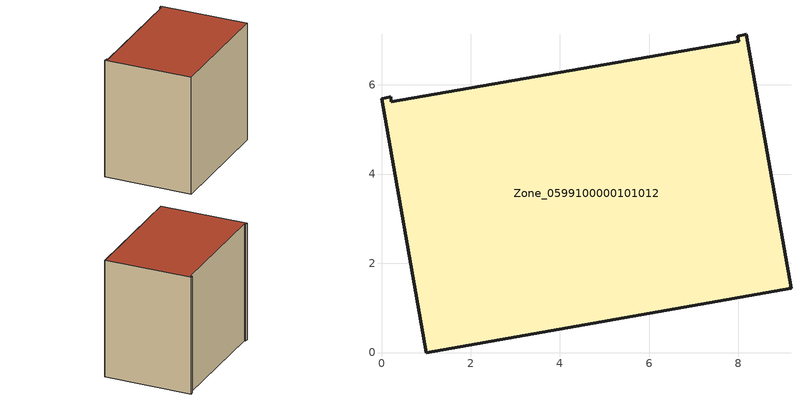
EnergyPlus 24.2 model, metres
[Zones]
Zone_0599100000101012
 floor ground (C_G): 7.99,7.09 8.18,7.13 9.18,1.44 1,0 0,5.69 0.21,5.73 0.22,5.62 8.01,6.98 z0
 wall outside (C_F): 1,0 9.18,1.44 8.18,7.13 7.99,7.09 8.01,6.98 0.22,5.62 0.21,5.73 0,5.69 1,0 z0:7.9
 roof outside (C_R): 8.18,7.13 7.99,7.09 8.01,6.98 0.22,5.62 0.21,5.73 0,5.69 1,0 9.18,1.44 z7.9
[BUILDING]
Pand.0599100000101012: North Axis=0; Terrain=City; Loads Convergence Tolerance Value=0.04; Temperature Convergence Tolerance Value=0.4; Solar Distribution=FullExterior; Maximum Number of Warmup Days=25; Minimum Number of Warmup Days=1
[Site:Location]
Rotterdam.The.Hague.AP_ZH_NLD Design_Conditions: Latitude=51.96; Longitude=4.45; Time Zone=1; Elevation=-4.5
[SITE:GROUNDTEMPERATURE:BUILDINGSURFACE]
18, 18, 18, 18, 18, 18, 18, 18, 18, 18, 18, 18
[MATERIAL] Thermal Absorptance=0.9; Solar Absorptance=0.7; Visible Absorptance=0.7
Name | Roughness | Thickness | Conductivity | Density | Specific Heat
G.TC.1946 | MediumSmooth | 0.15 | 1 | 540 | 1210
F.TC.1946 | Rough | 0.3 | 0.857143 | 1920 | 840
R.TC.1946 | MediumRough | 0.2 | 0.909091 | 1500 | 1000
[CONSTRUCTION]
C_G: G.TC.1946
C_F: F.TC.1946
C_R: R.TC.1946
[ZONE]
Zone_0599100000101012: Type=1; Multiplier=1; Ceiling Height=Autocalculate; Volume=Autocalculate; Floor Area=autocalculate; Part of Total Floor Area=Yes
[ZONEINFILTRATION:DESIGNFLOWRATE]
Infil_Zone_0599100000101012: Zone or ZoneList or Space or SpaceList=Zone_0599100000101012; Schedule=AlwaysOn; Design Flow Rate Calculation Method=Flow/Area; Flow Rate per Floor Area=0.003; Constant Term Coefficient=1; Temperature Term Coefficient=0; Velocity Term Coefficient=0; Velocity Squared Term Coefficient=0
[HVACTEMPLATE:ZONE:IDEALLOADSAIRSYSTEM]
Zone_0599100000101012: Maximum Heating Supply Air Temperature=50; Minimum Cooling Supply Air Temperature=13; Maximum Heating Supply Air Humidity Ratio=0.0156; Minimum Cooling Supply Air Humidity Ratio=0.0077; Heating Limit=NoLimit; Cooling Limit=NoLimit; Dehumidification Control Type=ConstantSensibleHeatRatio; Cooling Sensible Heat Ratio=0.7; Dehumidification Setpoint=60; Humidification Control Type=None; Humidification Setpoint=30; Outdoor Air Method=None; Outdoor Air Flow Rate per Person=0.00944; Outdoor Air Flow Rate per Zone Floor Area=0; Outdoor Air Flow Rate per Zone=0; Demand Controlled Ventilation Type=None; Outdoor Air Economizer Type=NoEconomizer; Heat Recovery Type=None; Sensible Heat Recovery Effectiveness=0.7; Latent Heat Recovery Effectiveness=0.65
[ZONECONTROL:THERMOSTAT]
ThermostatControl_Zone_0599100000101012: Zone or ZoneList=Zone_0599100000101012; Control Type Schedule=DualSetpointControlType; Control 1=Thermostat_Zone_0599100000101012; Temperature Difference Between Cutout And Setpoint=0
[THERMOSTATSETPOINT:DUALSETPOINT]
Thermostat_Zone_0599100000101012: Heating Setpoint Temperature Schedule=HeatingSetpoint_Zone_0599100000101012; Cooling Setpoint Temperature Schedule=CoolingSetpoint_Zone_0599100000101012
[SCHEDULE:COMPACT]
HeatingSetpoint_Zone_0599100000101012: Through: 12/31, For: AllDays, Until: 24:00, 21
CoolingSetpoint_Zone_0599100000101012: Through: 12/31, For: AllDays, Until: 24:00, 24
DualSetpointControlType: Through: 12/31, For: AllDays, Until: 24:00, 4
AlwaysOn: Through: 12/31, For: AllDays, Until: 24:00, 1
